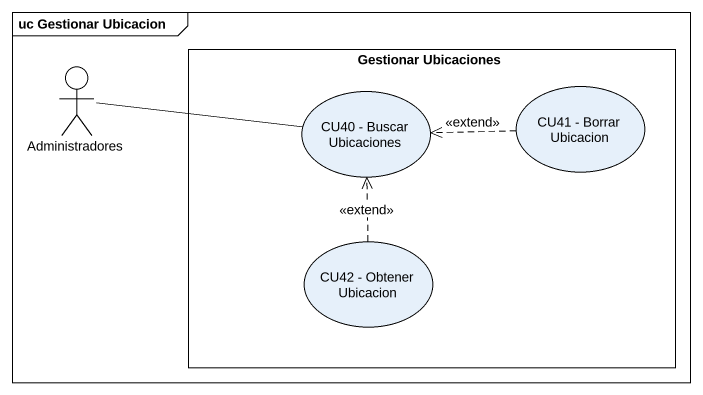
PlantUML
@startuml
mainframe uc Gestionar Ubicacion
actor Administradores
rectangle "Gestionar Ubicaciones" as Gestionar_Ubicaciones {
  usecase "CU40 - Buscar Ubicaciones" as CU40_Buscar_Ubicaciones
  usecase "CU41 - Borrar Ubicacion" as CU41_Borrar_Ubicacion
  usecase "CU42 - Obtener Ubicacion" as CU42_Obtener_Ubicacion
}
CU40_Buscar_Ubicaciones -left- Administradores
CU41_Borrar_Ubicacion .left.> CU40_Buscar_Ubicaciones : <<extend>>
CU42_Obtener_Ubicacion .up.> CU40_Buscar_Ubicaciones : <<extend>>
@enduml
